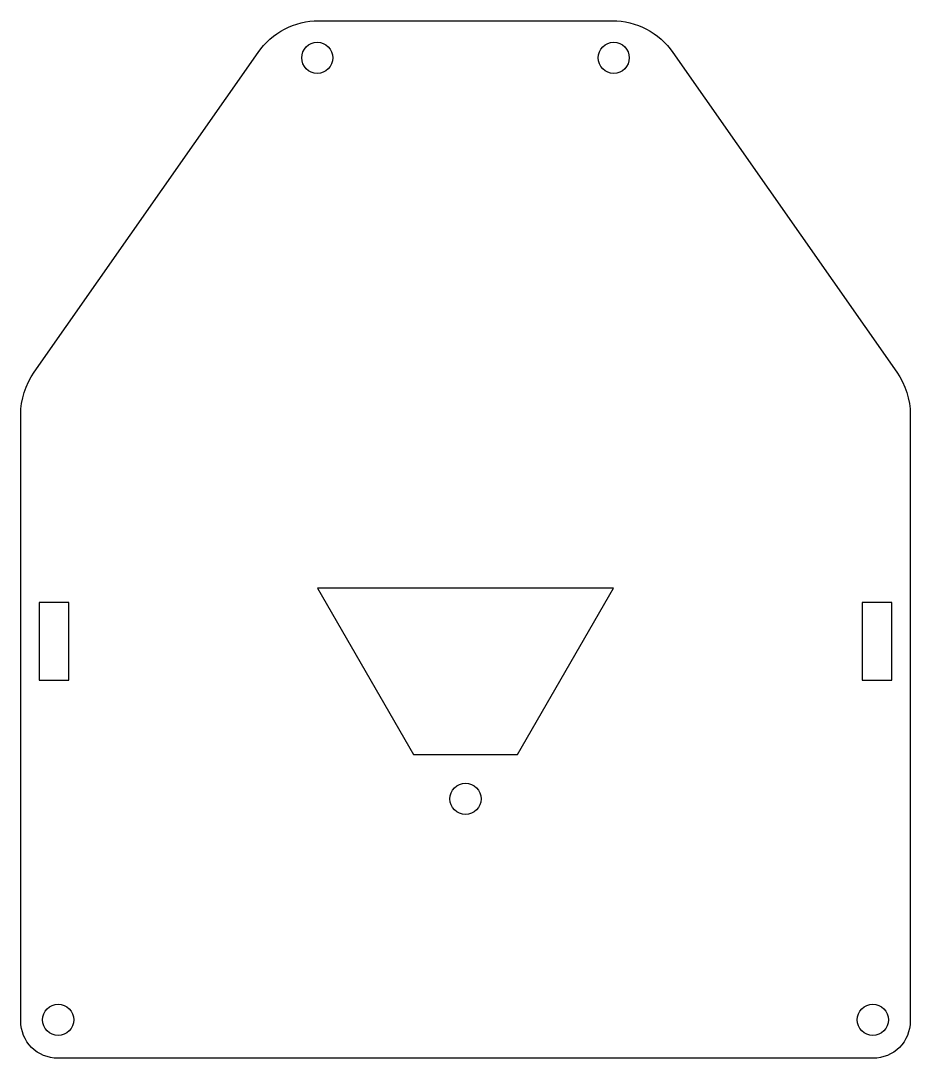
# Model space of a CAD drawing. Header units: millimetres. Extents: x -60 to 60, y -60 to 80.
import ezdxf

# ---------------------------------------------------------------- set-up
doc = ezdxf.new("R2010")
doc.units = ezdxf.units.MM
doc.layers.get('0').update_dxf_attribs({"linetype": 'CONTINUOUS'})

msp = doc.modelspace()

# ---------------------------------------------------------------- linework, layer by layer
msp.add_lwpolyline([(60, -55, -0.414214), (55, -60), (-55, -60, -0.414214), (-60, -55), (-60, 26.85, -0.153879), (-58.19, 32.58), (-27.99, 75.73, -0.244735), (-19.79, 80), (19.79, 80, -0.244735), (27.99, 75.73), (58.19, 32.58, -0.153879), (60, 26.85)], format="xyb", close=True)
for points in [[(7, -19), (19.95, 3.44), (-19.95, 3.44), (-7, -19)], [(-57.5, 1.5), (-57.5, -9), (-53.5, -9), (-53.5, 1.5)], [(53.5, 1.5), (53.5, -9), (57.5, -9), (57.5, 1.5)]]:
    msp.add_lwpolyline(points, close=True)
for centre in [(-20, 75), (20, 75), (0, -25), (-54.95, -54.82), (54.95, -54.82)]:
    msp.add_circle(centre, 2.1)

doc.saveas('drawing.dxf')
